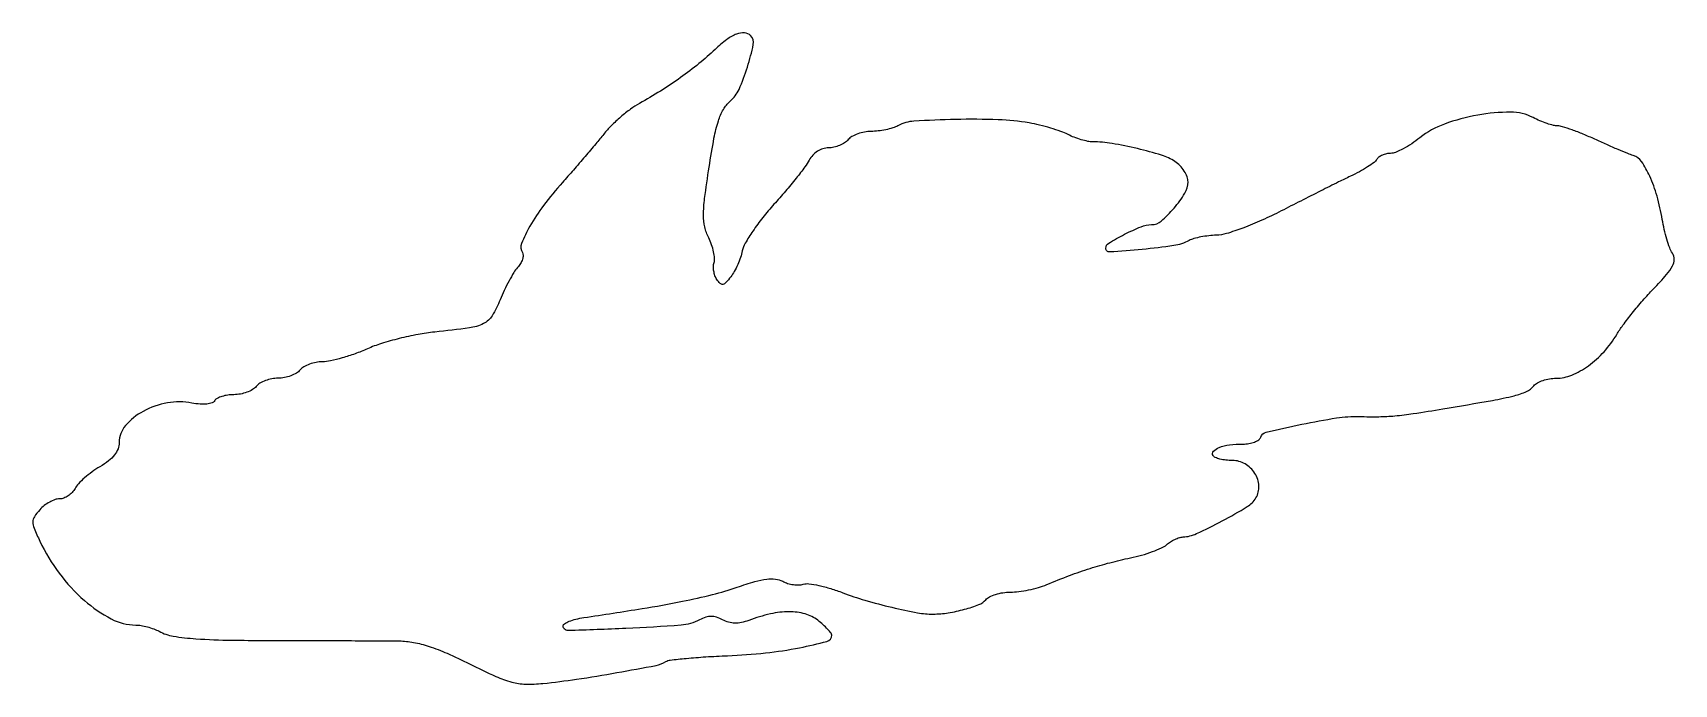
# Model space of a CAD drawing. Extents: x 0 to 300, y 0 to 119.
import ezdxf

# ---------------------------------------------------------------- set-up
doc = ezdxf.new("R2010")
doc.units = 0

msp = doc.modelspace()

# ---------------------------------------------------------------- linework, layer by layer
msp.add_lwpolyline([(124.721589, 115.952391, -0.019191), (121.771691, 113.368901, -0.015373), (118.410155, 110.812607, -0.014786), (114.748378, 108.361661, -0.014159), (110.89564, 106.094117, 0.033407), (109.306002, 105.074235, 0.018374), (107.499467, 103.631299, 0.018246), (105.766613, 102.026017, 0.027736), (104.39564, 100.499138, -0.00538), (102.963422, 98.753001, -0.002236), (100.993315, 96.424333, -0.002212), (98.860511, 93.948357, -0.002856), (96.879475, 91.695161, 0.019416), (93.434991, 87.505503, 0.032318), (90.914086, 83.696587, 0.035557), (89.410231, 80.575079, 0.237165), (89.557095, 78.907619, -0.151259), (89.69143, 78.388736, -0.066182), (89.563506, 77.682054, -0.056869), (89.213723, 76.908924, -0.048275), (88.681844, 76.186987, 0.044717), (87.986777, 75.257444, 0.014197), (87.119798, 73.758194, 0.014047), (86.243724, 72.024118, 0.01519), (85.490394, 70.287715, -0.0431), (84.032762, 67.383069, -0.141577), (82.461365, 65.953262, -0.080933), (79.88029, 65.167675, -0.008427), (73.566599, 64.42502, 0.02146), (70.521948, 63.986188, 0.014569), (67.099758, 63.238171, 0.014699), (63.831805, 62.320616, 0.028324), (61.288086, 61.363862, -0.017431), (59.032639, 60.459008, -0.016455), (56.676194, 59.694385, -0.016671), (54.546089, 59.156108, -0.053596), (53.093931, 59, 0.046785), (51.911818, 58.889146, 0.041073), (50.716109, 58.559375, 0.043242), (49.681555, 58.075312, 0.088734), (49, 57.5, -0.086518), (48.324658, 56.924827, -0.04355), (47.311483, 56.440625, -0.041514), (46.146172, 56.11084, -0.04824), (45, 56, 0.04824), (43.853828, 55.88916, 0.041514), (42.688517, 55.559375, 0.04355), (41.675342, 55.075173, 0.086518), (41, 54.5, -0.088019), (40.320455, 53.924733, -0.043345), (39.292851, 53.440625, -0.041217), (38.107014, 53.11085, -0.047248), (36.936572, 53, 0.035583), (35.808294, 52.919602, 0.040079), (34.748128, 52.679869, 0.043948), (33.896738, 52.329562, 0.135582), (33.444496, 51.910193, -0.171436), (32.937177, 51.501911, -0.058934), (32.004012, 51.292897, -0.045822), (30.754784, 51.279111, -0.026231), (29.259183, 51.4792, 0.09093), (24.791407, 51.497446, 0.079748), (20.38063, 49.954847, 0.090429), (17.134805, 47.351662, 0.18054), (16, 44.311287, -0.089159), (15.784507, 43.112416, -0.078501), (15.160808, 42.003582, -0.061733), (14.077562, 40.935326, -0.030528), (12.474162, 39.852254, 0.024014), (11.050356, 38.917256, 0.022378), (9.687543, 37.829039, 0.022993), (8.565436, 36.752755, 0.067317), (7.938978, 35.885979, -0.066976), (7.418416, 35.164689, -0.05563), (6.694491, 34.554006, -0.057661), (5.886866, 34.139271, -0.090046), (5.119804, 34, 0.084952), (4.298216, 33.859394, 0.040673), (3.317842, 33.42124, 0.03878), (2.342835, 32.783678, 0.044679), (1.526927, 32.029754, 0.037067), (0.528992, 30.747808, 0.148152), (0.244605, 29.805824, 0.098792), (0.474672, 28.658554, 0.011782), (1.532468, 26.279754, 0.050436), (5.062046, 20.428316, 0.052369), (9.652605, 15.482854, 0.057969), (14.564877, 12.106684, 0.122187), (19.025903, 11, -0.042717), (19.987303, 10.917713, -0.023312), (21.144166, 10.662194, -0.023071), (22.30384, 10.290549, -0.033795), (23.280237, 9.850021, 0.081838), (25.859719, 8.972003, 0.024541), (29.995652, 8.491328, 0.013887), (36.568952, 8.23579, 0.002666), (48.5, 8.167173, -0.000382), (54.196905, 8.160427, -0.000416), (59.73744, 8.145021, -0.00039), (64.483916, 8.124175, -0.002042), (67.095541, 8.100003, -0.04417), (69.689159, 7.835529, -0.031244), (72.525434, 7.104147, -0.024946), (75.833296, 5.841207, -0.012366), (79.900091, 3.929965, 0.008985), (84.714302, 1.62761, 0.041778), (87.610632, 0.58802, 0.059368), (90.13473, 0.225862, 0.031261), (93.30455, 0.348251, 0.01183), (99.442475, 1.117968, 0.006781), (106.807471, 2.321438, 0.00329), (113.951243, 3.636994, 0.091474), (115.712955, 4.322597, -0.109864), (116.520655, 4.603524, -0.004935), (119.467829, 4.917108, -0.008084), (122.997879, 5.199991, -0.005678), (126.978544, 5.408933, 0.016248), (133.918845, 5.920516, 0.021981), (140.137614, 6.860563, 0.016212), (145.125469, 8.009528, 0.340284), (146, 9.145735, 0.170769), (145.865116, 9.529151, 0.019329), (145.252248, 10.234722, 0.021631), (144.429394, 11.038526, 0.01598), (143.454463, 11.85716, 0.098573), (141.149095, 13.028226, 0.068958), (138.253402, 13.42389, 0.056127), (134.802994, 13.028702, 0.033445), (130.840728, 11.833187, -0.038828), (129.518864, 11.449805, -0.057453), (128.317999, 11.341569, -0.061797), (127.190963, 11.509977, -0.054963), (126.090728, 11.951444, 0.046004), (124.988274, 12.416843, 0.077373), (123.997611, 12.569681, 0.077166), (123.005524, 12.414263, 0.045525), (121.898567, 11.945715, -0.104987), (118.504335, 10.961642, -0.00719), (108.452405, 10.371918, -0.003593), (97.889574, 9.980539, -0.422984), (97, 10.843948, -0.264688), (97.228237, 11.244884, -0.038577), (98.101562, 11.676117, -0.035222), (99.313236, 12.065759, -0.023218), (100.75, 12.348466, 0.003042), (111.427584, 14.005276, 0.008914), (118.755662, 15.322487, 0.012734), (124.232223, 16.553731, 0.021213), (128.763049, 17.901003, -0.011657), (131.975903, 18.923572, -0.039074), (134.136718, 19.376722, -0.061417), (135.733481, 19.38619, -0.093936), (137.050822, 18.972801, 0.049312), (137.953669, 18.598667, 0.038462), (138.991113, 18.369482, 0.039595), (140.000781, 18.307425, 0.072519), (140.812841, 18.440598, -0.110099), (141.814056, 18.528951, -0.020383), (143.648067, 18.210247, -0.020983), (145.801586, 17.649397, -0.017776), (148.025068, 16.882124, 0.021392), (152.059446, 15.522515, 0.012576), (156.98418, 14.227586, 0.011602), (161.660405, 13.236888, 0.049518), (164.5, 12.990319, 0.036545), (167.252365, 13.225931, 0.026963), (170.242843, 13.870724, 0.024829), (172.861339, 14.726638, 0.128831), (174.087404, 15.605315, -0.104737), (174.764947, 16.141395, -0.040065), (175.887069, 16.590311, -0.037475), (177.223613, 16.896998, -0.037679), (178.588518, 17, 0.032346), (180.106473, 17.098304, 0.018605), (181.914609, 17.40226, 0.018535), (183.715619, 17.844563, 0.029305), (185.216073, 18.369395, -0.008827), (189.382692, 20.021151, -0.012721), (193.128578, 21.322352, -0.013558), (196.74141, 22.368175, -0.012545), (200.5, 23.246514, 0.017762), (202.529962, 23.743281, 0.018412), (204.495005, 24.377818, 0.018461), (206.149424, 25.050305, 0.071996), (207.078741, 25.641702, -0.036876), (207.787564, 26.165894, -0.030487), (208.611221, 26.618097, -0.031529), (209.421593, 26.939984, -0.06864), (210.078741, 27.058203, 0.098572), (212.560011, 27.658681, 0.01429), (217.236718, 29.990491, 0.013124), (221.789888, 32.581491, 0.121464), (223.380904, 34.172341, 0.150739), (223.928689, 36.368137, 0.127519), (223.199536, 38.656891, 0.121981), (221.412618, 40.375616, 0.131547), (219.080456, 41, -0.027971), (217.905789, 41.065765, -0.034383), (216.825721, 41.262969, -0.03677), (215.969827, 41.549306, -0.156477), (215.564761, 41.895215, -0.335664), (215.639366, 42.685553, -0.115364), (216.649053, 43.37524, -0.061813), (218.534024, 43.848713, -0.030665), (220.998454, 44, 0.041283), (222.113976, 44.09226, 0.050549), (223.12285, 44.367188, 0.058811), (223.88854, 44.77025, 0.163262), (224.249546, 45.25, -0.260444), (225.250556, 46.163654, -0.00601), (231.741125, 47.60293, -0.013206), (238.085514, 48.756026, -0.045645), (242.25, 49.015184, 0.010508), (245.832563, 48.986301, 0.019565), (248.732012, 49.137433, 0.014899), (252.085931, 49.545241, 0.003787), (257.5, 50.409885, 0.002134), (266.513108, 51.958972, 0.018355), (270.507963, 52.815384, 0.042973), (272.751324, 53.59328, 0.115104), (274.090278, 54.608778, -0.095435), (274.740256, 55.142804, -0.042103), (275.762899, 55.591329, -0.039644), (276.961092, 55.897184, -0.042696), (278.162937, 56, 0.099105), (280.993763, 56.566664, 0.057684), (284.027666, 58.265178, 0.05265), (286.889897, 60.830833, 0.049679), (289.216529, 63.985254, -0.025432), (290.333408, 65.663926, -0.009937), (292.036259, 67.867992, -0.009806), (293.976865, 70.184665, -0.012027), (295.882322, 72.267483, 0.010479), (298.30793, 74.902445, 0.058836), (299.396301, 76.474487, 0.125338), (299.686371, 77.666809, 0.13774), (299.353267, 78.805938, -0.051266), (298.878076, 79.775248, -0.015353), (298.355795, 81.337347, -0.015218), (297.873945, 83.137603, -0.015932), (297.510711, 84.936605, 0.026303), (296.554815, 89.212025, 0.03831), (295.234121, 92.839784, 0.044222), (293.730355, 95.502425, 0.170129), (292.2184, 96.607757, -0.022489), (291.244645, 96.951343, -0.003984), (289.456085, 97.691029, -0.004305), (287.372315, 98.593537, -0.003865), (285.227846, 99.564246, 0.010093), (283.097323, 100.496848, 0.012112), (281.055682, 101.284497, 0.010862), (279.314812, 101.865759, 0.075274), (278.428186, 102, -0.063229), (277.646701, 102.099222, -0.018742), (276.4897, 102.44456, -0.018482), (275.206637, 102.934111, -0.01895), (273.974092, 103.513397, 0.120208), (269.862704, 104.510736, 0.043632), (263.843083, 103.976648, 0.043577), (257.75824, 102.339687, 0.080574), (253.303285, 99.843671, -0.022256), (251.800984, 98.755215, -0.024103), (250.246343, 97.835328, -0.024538), (248.847771, 97.181968, -0.097297), (247.921512, 97, 0.055558), (247.180619, 96.91742, 0.049595), (246.445686, 96.672964, 0.05258), (245.824886, 96.313149, 0.097022), (245.429967, 95.886685, -0.096728), (244.925148, 95.340904, -0.015905), (243.733491, 94.526166, -0.016977), (242.249142, 93.648578, -0.014265), (240.62095, 92.818511, 0.004119), (238.476103, 91.779329, 0.001222), (235.213654, 90.155415, 0.001226), (231.556515, 88.312639, 0.001323), (228, 86.497772, -0.013626), (224.484417, 84.811489, -0.01529), (221.01326, 83.387022, -0.014987), (217.995109, 82.357049, -0.069866), (216.184259, 82.065946, 0.022728), (214.791256, 81.974804, 0.019874), (213.347765, 81.755864, 0.020345), (212.058729, 81.452749, 0.054492), (211.184259, 81.102953, -0.085592), (208.375754, 80.176536, -0.013903), (202.651912, 79.486069, -0.007446), (196.715692, 79.025962, -0.432629), (196, 79.698291, -0.263607), (196.525476, 80.625733, -0.015989), (199.420753, 82.237046, -0.022132), (202.433853, 83.624796, -0.097142), (204.346836, 84, 0.179658), (206.099376, 84.650719, 0.038111), (208.437367, 86.997304, 0.039254), (210.417699, 89.719607, 0.138486), (211, 91.781666, 0.091317), (210.825739, 92.72786, 0.051188), (210.297974, 93.775787, 0.048762), (209.524342, 94.759783, 0.056819), (208.610125, 95.5198, 0.070691), (206.181138, 96.660033, 0.015981), (201.771881, 97.860338, 0.017328), (197.135668, 98.796148, 0.040169), (193.601752, 99.0945, -0.050194), (192.691404, 99.189736, -0.021132), (191.49685, 99.490685, -0.020654), (190.237057, 99.9227, -0.02529), (189.101752, 100.432734, 0.032562), (187.791173, 100.998768, 0.013222), (185.94239, 101.603555, 0.013017), (183.913547, 102.151275, 0.016169), (182, 102.549767, 0.034885), (176.387665, 103.131233, 0.013664), (168.598283, 103.179289, 0.009815), (160.99702, 102.869102, 0.108165), (158.081597, 102.04367, -0.047415), (157.124899, 101.642969, -0.022941), (155.839736, 101.306578, -0.022516), (154.457898, 101.076329, -0.03003), (153.188186, 101, 0.045409), (151.970008, 100.889139, 0.040624), (150.743797, 100.559375, 0.042905), (149.687728, 100.075456, 0.09091), (149, 99.5, -0.076198), (148.352667, 98.925371, -0.044484), (147.432725, 98.440625, -0.043287), (146.400948, 98.110651, -0.055811), (145.412739, 98, 0.075576), (144.378051, 97.842707, 0.066354), (143.385763, 97.382517, 0.064597), (142.525318, 96.663971, 0.064698), (141.877242, 95.75, -0.039079), (141.104816, 94.533408, -0.007454), (139.499652, 92.459701, -0.007909), (137.546753, 90.090832, -0.0072), (135.45877, 87.708557, 0.016296), (133.417759, 85.2926, 0.017929), (131.605449, 82.822712, 0.017612), (130.215024, 80.614549, 0.081369), (129.678805, 79.208557, -0.032874), (129.354349, 78.025622, -0.021426), (128.833823, 76.708139, -0.021558), (128.212656, 75.461364, -0.037973), (127.581096, 74.5, -0.019836), (126.683946, 73.427953, -0.161353), (126.13449, 73.117452, -0.249685), (125.642364, 73.266962, -0.050105), (125.041832, 74, -0.061199), (124.696548, 74.689978, -0.044545), (124.481796, 75.521604, -0.045159), (124.420036, 76.361238, -0.071173), (124.534211, 77.073544, 0.096017), (124.622822, 77.878813, 0.032798), (124.449424, 79.046473, 0.031188), (124.08348, 80.341723, 0.031269), (123.559518, 81.580238, -0.059237), (122.841332, 83.582425, -0.057843), (122.604849, 85.713582, -0.031244), (122.811821, 88.774543, -0.005448), (123.624738, 94.506693, -0.007841), (124.514413, 99.769877, -0.031745), (125.308212, 102.923273, -0.053379), (126.227368, 104.999732, -0.083879), (127.467492, 106.5, 0.110148), (129.07868, 108.669847, 0.029143), (130.613204, 112.733999, 0.0241), (131.684343, 116.850407, 0.253153), (131.204118, 118.462549, 0.182048), (130.093134, 118.965691, 0.109063), (128.64285, 118.743278, 0.068773), (126.848975, 117.747453, 0.028396)], format="xyb", close=True)

doc.saveas('drawing.dxf')
